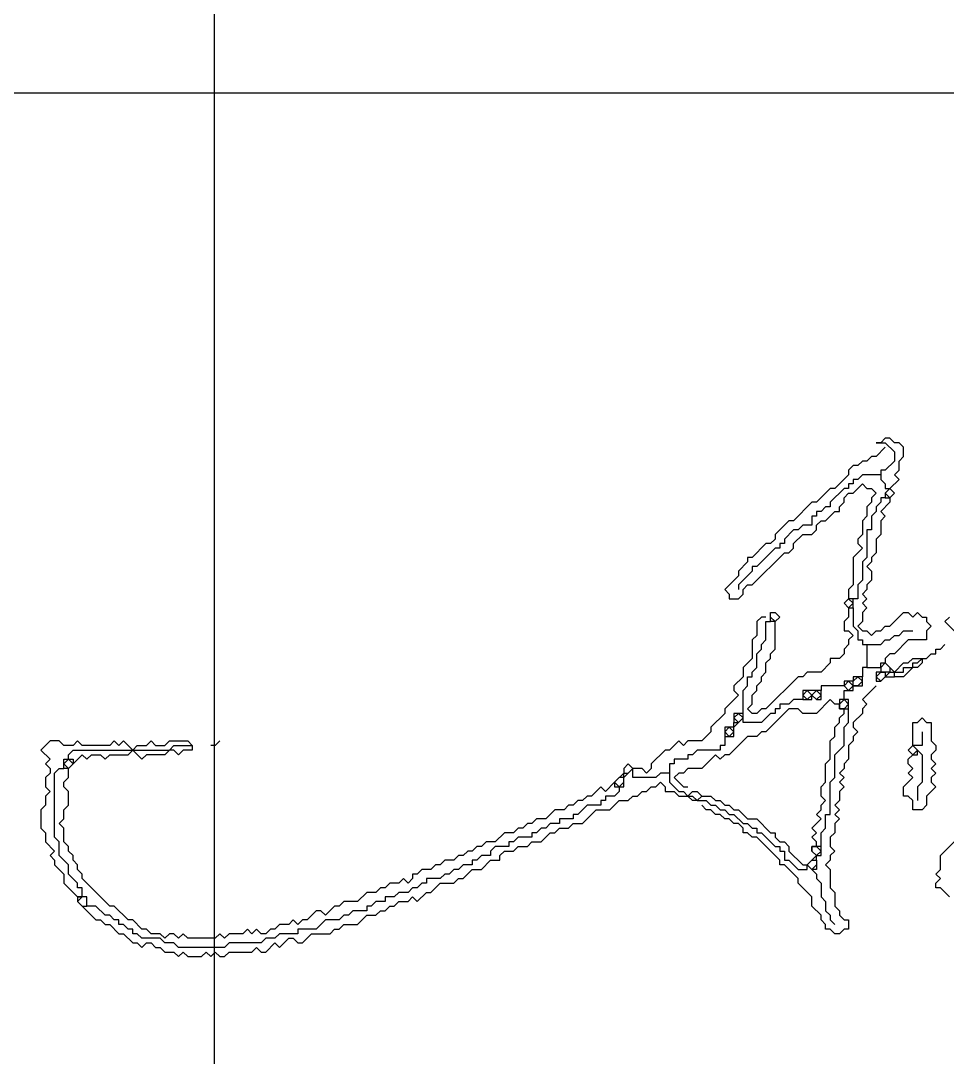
# Model space of a CAD drawing. Extents: x 37173252 to 74842692, y 59158332 to 118813339.
# Drawn here: x 37749441 to 37753075, y 59249210 to 59253276 of the extents above; entities that cross this region are included whole.
import ezdxf

# ---------------------------------------------------------------- set-up
doc = ezdxf.new("R2010")
doc.units = 0
doc.header["$LTSCALE"] = 1000
doc.header["$MEASUREMENT"] = 0
doc.layers.add('TITLIN', color=7, linetype='Continuous')
doc.layers.add('WALL', color=4, linetype='Continuous')

# ---------------------------------------------------------------- blocks, each defined once
blk = doc.blocks.new('TITLEA')
at = {"layer": 'TITLIN'}
for p, q in [((-2510.38, 19532.17), (-2510.38, 9970)), ((-6500, 17932.17), (0, 17932.17))]:
    blk.add_line(p, q, dxfattribs=at)
blk = doc.blocks.new('MZC')
at = {"linetype": 'Continuous'}
for points in [[(-137.5, 105.0005), (-132.5, 109.9995), (-135, 112.5005), (-132.5, 115.0005), (-132.5, 119.9995), (-130, 122.5005), (-130, 127.4995), (-132.5, 129.9995), (-135, 129.9995), (-137.5, 132.5005), (-140, 132.5005), (-142.5, 129.9995), (-145, 129.9995)], [(-145, 129.9995), (-140, 129.9995), (-135, 125.0005), (-135, 119.9995), (-140, 115.0005), (-142.5, 115.0005), (-142.5, 112.5005)], [(-140, 127.4995), (-145, 122.5005), (-147.5, 122.5005), (-150, 119.9995), (-152.5, 119.9995), (-155, 117.5015), (-157.5, 117.5015), (-160, 115.0005), (-160, 112.5005), (-167.5, 105.0005), (-170, 105.0005), (-177.5, 97.5005), (-180, 97.5005), (-190, 87.5005), (-192.5, 87.5005), (-200, 80.0005), (-200, 77.5005), (-202.5, 74.9995), (-205, 74.9995), (-212.5, 67.4995), (-215, 67.4995), (-215, 64.9995), (-220, 60.0005), (-220, 57.4995), (-227.5, 50.0005), (-225, 47.4995), (-225, 45.0005), (-220, 45.0005), (-217.5, 47.4995), (-217.5, 50.0005), (-215, 52.5005), (-212.5, 52.5005), (-195, 70.0005), (-192.5, 70.0005), (-190, 72.5015), (-190, 74.9995), (-185, 80.0005), (-180, 80.0005), (-177.5, 82.4995), (-177.5, 84.9995), (-175, 87.5005), (-172.5, 87.5005), (-167.5, 92.4995), (-165, 92.4995), (-165, 95.0005), (-162.5, 97.5005), (-162.5, 99.9995), (-160, 102.4995), (-157.5, 102.4995), (-152.5, 107.5005), (-150, 105.0005), (-147.5, 105.0005), (-145, 102.4995), (-147.5, 99.9995), (-147.5, 97.5005), (-150, 95.0005), (-150, 90.0005), (-152.5, 87.5005), (-152.5, 80.0005), (-155, 77.5005), (-155, 74.9995), (-152.5, 72.5015), (-157.5, 67.4995), (-157.5, 52.5005), (-160, 50.0005), (-160, 45.0005)], [(-142.5, 112.5005), (-152.5, 112.5005), (-155, 109.9995), (-157.5, 109.9995), (-157.5, 107.5005), (-160, 107.5005), (-160, 105.0005), (-162.5, 105.0005), (-170, 97.5005), (-170, 95.0005), (-172.5, 95.0005), (-175, 92.4995), (-177.5, 92.4995), (-177.5, 90.0005), (-180, 90.0005), (-180, 84.9995), (-185, 84.9995), (-187.5, 82.4995), (-190, 82.4995), (-195, 77.5005), (-195, 74.9995), (-197.5, 74.9995), (-197.5, 72.5015), (-200, 72.5015), (-210, 62.5005), (-212.5, 62.5005), (-212.5, 60.0005), (-220, 52.5005), (-220, 50.0005)], [(-142.5, 112.5005), (-142.5, 109.9995), (-140, 107.5005), (-140, 105.0005)], [(-140, 105.0005), (-137.5, 105.0005), (-140, 102.4995), (-140, 99.9995)], [(-137.5, 105.0005), (-140, 102.4995), (-137.5, 99.9995)], [(-140, 99.9995), (-137.5, 99.9995), (-135, 102.4995)], [(-137.5, 99.9995), (-135, 102.4995), (-137.5, 105.0005)], [(-140, 99.9995), (-142.5, 99.9995), (-142.5, 97.5005), (-145, 95.0005), (-145, 92.4995), (-147.5, 90.0005), (-147.5, 82.4995), (-150, 82.4995), (-150, 67.4995), (-152.5, 64.9995), (-152.5, 55.0015), (-155, 52.5005), (-155, 45.0005), (-157.5, 45.0005)], [(-137.5, 99.9995), (-137.5, 97.5005), (-142.5, 92.4995), (-140, 90.0005), (-142.5, 87.5005), (-142.5, 80.0005), (-145, 77.5005), (-145, 70.0005), (-147.5, 67.4995), (-147.5, 64.9995), (-150, 62.5005), (-147.5, 60.0005), (-147.5, 55.0015), (-150, 52.5005), (-150, 50.0005), (-152.5, 47.4995), (-150, 45.0005), (-152.5, 42.5005), (-150, 39.9995), (-152.5, 37.4995), (-152.5, 32.5005), (-155, 29.9995), (-152.5, 27.5005), (-150, 27.5005), (-147.5, 25.0005), (-145, 27.5005), (-142.5, 27.5005), (-140, 29.9995), (-137.5, 29.9995), (-130, 37.4995), (-127.5, 37.4995), (-125, 35.0005), (-122.5, 37.4995), (-120, 35.0005), (-117.5, 35.0005), (-117.5, 32.5005), (-115, 29.9995), (-117.5, 27.5005), (-117.5, 22.4995), (-127.5, 22.4995), (-135, 15.0005), (-137.5, 15.0005), (-140, 12.4995), (-140, 10.0015)], [(-102.5, 27.5005), (-107.5, 32.5005), (-105, 35.0005)], [(-160, 39.9995), (-160, 35.0005), (-162.5, 32.5005), (-162.5, 27.5005), (-160, 27.5005), (-157.5, 25.0005), (-160, 22.4995), (-160, 19.9995), (-162.5, 17.5005), (-162.5, 15.0005), (-165, 12.4995), (-170, 12.4995), (-170, 10.0015), (-175, 4.9995), (-182.5, 4.9995), (-185, 2.4995), (-187.5, 2.4995), (-205, -15.0005), (-207.5, -15.0005), (-210, -17.4995), (-212.5, -17.4995), (-215, -15.0005), (-212.5, -12.4995), (-212.5, -7.4985), (-210, -5.0005), (-210, -2.4995), (-207.5, 0.0005), (-207.5, 2.4995), (-205, 4.9995), (-205, 10.0015), (-202.5, 12.4995), (-202.5, 15.0005), (-200, 17.5005), (-200, 32.5005)], [(-157.5, 45.0005), (-160, 45.0005), (-162.5, 42.5005), (-160, 39.9995), (-157.5, 39.9995)], [(-160, 45.0005), (-162.5, 42.5005), (-160, 39.9995)], [(-160, 39.9995), (-157.5, 42.5005), (-160, 45.0005)], [(-157.5, 39.9995), (-157.5, 45.0005)], [(-157.5, 39.9995), (-157.5, 29.9995), (-155, 27.5005), (-155, 22.4995), (-152.5, 22.4995), (-152.5, 19.9995), (-150, 19.9995)], [(-205, 35.0005), (-207.5, 35.0005), (-210, 32.5005), (-210, 25.0005), (-212.5, 22.4995), (-212.5, 12.4995), (-217.5, 7.5005), (-217.5, 2.4995), (-222.5, -2.4995), (-222.5, -5.0005), (-220, -7.4985), (-227.5, -15.0005), (-227.5, -17.4995), (-235, -25.0005), (-235, -27.4995), (-240, -32.5005), (-247.5, -32.5005), (-250, -34.9995), (-252.5, -32.5005), (-257.5, -37.4995), (-260, -37.4995), (-267.5, -44.9995), (-267.5, -47.4995), (-270, -50.0005), (-272.5, -47.4995), (-277.5, -47.4995)], [(-202.5, 32.5005), (-202.5, 37.4995), (-200, 37.4995), (-197.5, 35.0005), (-200, 32.5005), (-202.5, 32.5005)], [(-200, 32.5005), (-202.5, 35.0005), (-202.5, 37.4995), (-200, 37.4995), (-197.5, 35.0005), (-200, 32.5005)], [(-217.5, -17.4995), (-217.5, -5.0005), (-215, -2.4995), (-215, 2.4995), (-212.5, 2.4995), (-212.5, 4.9995), (-210, 7.5005), (-210, 15.0005), (-207.5, 17.5005), (-207.5, 19.9995), (-205, 22.4995), (-205, 32.5005), (-202.5, 32.5005)], [(-150, 19.9995), (-142.5, 19.9995), (-140, 22.4995), (-137.5, 22.4995), (-135, 25.0005), (-132.5, 25.0005), (-130, 27.5005), (-125, 27.5005)], [(-150, 19.9995), (-150, 7.5005)], [(-137.5, 4.9995), (-130, 4.9995), (-130, 7.5005), (-125, 7.5005), (-125, 10.0015), (-122.5, 10.0015), (-120, 12.4995), (-117.5, 12.4995), (-115, 15.0005), (-112.5, 15.0005), (-112.5, 17.5005), (-110, 17.5005), (-107.5, 19.9995)], [(-120, 12.4995), (-117.5, 12.4995), (-115, 15.0005), (-112.5, 15.0005), (-112.5, 17.5005), (-110, 17.5005), (-107.5, 19.9995)], [(-120, 12.4995), (-120, 10.0015), (-122.5, 7.5005), (-125, 7.5005), (-130, 2.4995), (-135, 2.4995)], [(-127.5, 10.0015), (-125, 12.4995), (-120, 12.4995)], [(-150, 7.5005), (-152.5, 7.5005), (-152.5, 2.4995)], [(-150, 7.5005), (-142.5, 7.5005), (-142.5, 10.0015), (-140, 10.0015), (-137.5, 7.5005), (-137.5, 4.9995)], [(-140, 10.0015), (-142.5, 7.5005), (-142.5, 4.9995)], [(-135, 4.9995), (-140, 10.0015)], [(-135, 4.9995), (-130, 10.0015), (-127.5, 10.0015)], [(-162.5, -9.9995), (-162.5, -5.0005), (-157.5, -5.0005), (-157.5, -2.4995), (-152.5, -2.4995), (-152.5, 2.4995)], [(-157.5, 0.0005), (-162.5, 0.0005), (-162.5, -2.4995)], [(-157.5, -2.4995), (-160, 0.0005), (-162.5, -2.4995), (-160, -5.0005), (-157.5, -2.4995)], [(-152.5, 2.4995), (-157.5, 2.4995), (-157.5, 0.0005)], [(-157.5, 0.0005), (-155, 2.4995), (-152.5, 0.0005), (-155, -2.4995), (-157.5, -2.4995)], [(-157.5, -2.4995), (-157.5, 0.0005)], [(-137.5, 4.9995), (-145, 4.9995), (-145, 0.0005), (-142.5, 0.0005), (-137.5, 4.9995)], [(-140, 2.4995), (-142.5, 0.0005), (-145, 2.4995), (-142.5, 4.9995)], [(-142.5, 4.9995), (-140, 4.9995), (-140, 2.4995)], [(-140, 2.4995), (-135, 2.4995)], [(-135, 2.4995), (-135, 4.9995)], [(-145, -2.4995), (-152.5, -9.9995), (-150, -12.4995), (-152.5, -15.0005), (-152.5, -17.4995), (-157.5, -22.5005), (-157.5, -25.0005), (-155, -27.4995), (-157.5, -29.9995), (-157.5, -32.5005), (-160, -34.9995), (-160, -42.5005), (-162.5, -44.9995), (-162.5, -47.4995), (-165, -50.0005), (-162.5, -52.4985), (-165, -54.9995), (-162.5, -57.5005), (-165, -60.0005), (-165, -64.9995), (-167.5, -67.5005), (-165, -69.9985), (-167.5, -72.4995), (-165, -74.9995), (-167.5, -77.5005), (-167.5, -82.4995), (-170, -85.0005), (-170, -89.9995), (-167.5, -92.4995), (-170, -95.0005), (-170, -97.4995), (-172.5, -99.9995), (-170, -102.5005), (-170, -112.5005), (-167.5, -114.9985), (-167.5, -122.5005), (-165, -124.9995), (-165, -127.4995), (-162.5, -130.0005), (-160, -130.0005), (-160, -134.9995), (-162.5, -134.9995), (-165, -137.4995), (-167.5, -137.4995), (-170, -134.9995), (-172.5, -134.9995), (-172.5, -132.4985), (-175, -130.0005), (-175, -127.4995), (-180, -122.5005), (-180, -117.4995), (-187.5, -109.9995), (-187.5, -107.4995), (-195, -99.9995), (-197.5, -99.9995), (-197.5, -97.4995), (-210, -85.0005), (-212.5, -85.0005), (-215, -82.4995), (-217.5, -82.4995), (-217.5, -79.9995), (-220, -77.5005), (-222.5, -77.5005), (-225, -74.9995), (-227.5, -74.9995), (-230, -72.4995), (-232.5, -72.4995), (-235, -69.9985), (-237.5, -69.9985), (-240, -67.5005)], [(-180, -5.0005), (-185, -5.0005), (-185, -9.9995)], [(-180, -7.4985), (-182.5, -9.9995), (-185, -7.4985), (-182.5, -5.0005), (-180, -7.4985)], [(-175, -5.0005), (-180, -5.0005)], [(-180, -9.9995), (-180, -7.4985), (-177.5, -9.9995), (-175, -9.9995), (-175, -5.0005)], [(-180, -7.4985), (-177.5, -5.0005), (-175, -7.4985), (-177.5, -9.9995), (-180, -7.4985)], [(-162.5, -2.4995), (-175, -2.4995), (-175, -5.0005)], [(-165, -12.4995), (-167.5, -12.4995), (-170, -9.9995), (-177.5, -17.4995), (-185, -17.4995), (-187.5, -15.0005), (-192.5, -15.0005), (-205, -27.4995), (-207.5, -27.4995), (-210, -29.9995), (-215, -29.9995), (-225, -40.0005), (-227.5, -40.0005), (-230, -42.5005), (-232.5, -40.0005), (-240, -47.4995), (-247.5, -47.4995), (-250, -50.0005), (-252.5, -50.0005), (-255, -52.4985), (-250, -57.5005), (-247.5, -57.5005)], [(-185, -9.9995), (-190, -9.9995), (-192.5, -12.4995), (-197.5, -12.4995), (-197.5, -15.0005), (-200, -15.0005), (-200, -17.4995), (-202.5, -17.4995), (-207.5, -22.5005), (-217.5, -22.5005)], [(-185, -9.9995), (-180, -9.9995)], [(-162.5, -9.9995), (-165, -9.9995), (-165, -15.0005), (-160, -15.0005)], [(-165, -12.4995), (-162.5, -9.9995), (-160, -12.4995), (-162.5, -15.0005)], [(-160, -15.0005), (-160, -9.9995), (-162.5, -9.9995)], [(-177.5, -89.9995), (-177.5, -87.5005), (-180, -85.0005), (-177.5, -82.4995), (-180, -79.9995), (-175, -74.9995), (-177.5, -72.4995), (-175, -69.9985), (-175, -67.5005), (-172.5, -64.9995), (-175, -62.4995), (-175, -57.5005), (-172.5, -54.9995), (-172.5, -44.9995), (-170, -42.5005), (-170, -32.5005), (-167.5, -29.9995), (-167.5, -25.0005), (-165, -22.5005), (-165, -19.9995), (-162.5, -17.4995), (-162.5, -15.0005)], [(-175, -89.9995), (-175, -82.4995), (-172.5, -79.9995), (-172.5, -72.4995), (-170, -72.4995), (-170, -54.9995), (-167.5, -52.4985), (-167.5, -40.0005), (-162.5, -34.9995), (-162.5, -25.0005), (-160, -22.5005), (-160, -15.0005)], [(-162.5, -15.0005), (-165, -15.0005), (-165, -12.4995)], [(-217.5, -17.4995), (-222.5, -17.4995), (-222.5, -22.5005)], [(-220, -17.4995), (-222.5, -19.9995), (-220, -22.5005), (-217.5, -19.9995), (-220, -17.4995)], [(-222.5, -22.5005), (-220, -22.5005), (-222.5, -25.0005)], [(-222.5, -25.0005), (-222.5, -22.5005)], [(-217.5, -22.5005), (-217.5, -17.4995)], [(-125, -34.9995), (-125, -22.5005), (-122.5, -22.5005), (-120, -19.9995), (-117.5, -22.5005), (-115, -22.5005), (-115, -32.5005), (-112.5, -34.9995), (-112.5, -37.4995), (-115, -40.0005), (-115, -42.5005), (-112.5, -44.9995), (-115, -47.4995), (-112.5, -50.0005), (-115, -52.4985), (-115, -54.9995), (-112.5, -57.5005), (-117.5, -62.4995), (-117.5, -67.5005), (-120, -69.9985), (-125, -69.9985), (-125, -64.9995), (-127.5, -62.4995), (-130, -62.4995), (-130, -57.5005), (-125, -52.4985), (-127.5, -50.0005), (-125, -47.4995), (-127.5, -44.9995), (-127.5, -42.5005), (-125, -40.0005)], [(-222.5, -25.0005), (-227.5, -25.0005), (-227.5, -29.9995)], [(-227.5, -29.9995), (-222.5, -29.9995), (-222.5, -25.0005)], [(-225, -25.0005), (-227.5, -27.4995), (-225, -29.9995), (-222.5, -27.4995), (-225, -25.0005)], [(-120, -27.4995), (-120, -34.9995), (-122.5, -34.9995)], [(-105, -117.4995), (-110, -112.5005), (-112.5, -112.5005), (-112.5, -109.9995), (-110, -107.4995), (-112.5, -105.0005), (-110, -102.5005), (-110, -95.0005), (-102.5, -87.5005)], [(-550, -37.4995), (-555, -32.5005), (-557.5, -34.9995), (-560, -32.5005), (-562.5, -34.9995), (-577.5, -34.9995), (-580, -32.5005), (-582.5, -34.9995), (-587.5, -34.9995), (-590, -32.5005), (-595, -32.5005), (-600, -37.4995), (-595, -42.5005), (-597.5, -44.9995), (-595, -47.4995), (-595, -50.0005), (-597.5, -52.4985), (-597.5, -57.5005), (-595, -60.0005), (-597.5, -62.4995), (-597.5, -67.5005), (-600, -69.9985), (-600, -79.9995), (-597.5, -82.4995), (-597.5, -87.5005), (-592.5, -92.4995), (-595, -95.0005), (-592.5, -97.4995), (-592.5, -99.9995), (-587.5, -105.0005), (-587.5, -109.9995), (-580, -117.4995)], [(-550, -37.4995), (-547.5, -34.9995), (-542.5, -34.9995), (-540, -32.5005), (-537.5, -34.9995), (-532.5, -34.9995)], [(-532.5, -34.9995), (-530, -32.5005), (-520, -32.5005), (-517.5, -34.9995), (-517.5, -37.4995), (-522.5, -37.4995), (-525, -40.0005), (-527.5, -37.4995), (-530, -37.4995), (-532.5, -40.0005), (-542.5, -40.0005), (-545, -42.5005), (-550, -37.4995)], [(-502.5, -32.5005), (-505, -34.9995), (-507.5, -34.9995)], [(-502.5, -32.5005), (-505, -34.9995), (-507.5, -34.9995)], [(-227.5, -29.9995), (-227.5, -34.9995), (-230, -34.9995), (-230, -37.4995), (-242.5, -37.4995), (-245, -40.0005), (-247.5, -40.0005), (-247.5, -42.5005), (-255, -42.5005), (-255, -44.9995), (-257.5, -44.9995), (-257.5, -50.0005)], [(-585, -47.4995), (-587.5, -44.9995), (-585, -42.5005), (-582.5, -44.9995), (-577.5, -40.0005), (-575, -42.5005), (-572.5, -40.0005), (-567.5, -40.0005), (-565, -42.5005), (-562.5, -40.0005), (-552.5, -40.0005), (-550, -37.4995)], [(-585, -42.5005), (-585, -40.0005), (-582.5, -37.4995), (-530, -37.4995), (-527.5, -34.9995), (-517.5, -34.9995)], [(-122.5, -34.9995), (-125, -34.9995), (-127.5, -37.4995), (-125, -40.0005), (-122.5, -40.0005)], [(-125, -40.0005), (-127.5, -37.4995), (-125, -34.9995)], [(-125, -40.0005), (-122.5, -37.4995), (-125, -34.9995)], [(-122.5, -40.0005), (-122.5, -37.4995), (-120, -40.0005), (-120, -54.9995), (-122.5, -57.5005), (-122.5, -64.9995)], [(-587.5, -47.4995), (-587.5, -42.5005), (-585, -42.5005)], [(-585, -42.5005), (-582.5, -42.5005), (-582.5, -44.9995), (-585, -47.4995), (-587.5, -47.4995)], [(-277.5, -50.0005), (-277.5, -47.4995), (-280, -44.9995), (-282.5, -47.4995), (-282.5, -50.0005)], [(-277.5, -47.4995), (-280, -44.9995), (-282.5, -47.4995), (-282.5, -50.0005)], [(-577.5, -117.4995), (-577.5, -112.5005), (-580, -112.5005), (-580, -109.9995), (-585, -105.0005), (-585, -99.9995), (-590, -95.0005), (-590, -87.5005), (-592.5, -85.0005), (-592.5, -50.0005), (-590, -47.4995), (-587.5, -47.4995)], [(-287.5, -54.9995), (-292.5, -60.0005), (-295, -57.5005), (-300, -62.4995), (-302.5, -62.4995), (-305, -64.9995), (-307.5, -64.9995), (-310, -67.5005), (-312.5, -67.5005), (-315, -69.9985), (-320, -69.9985), (-325, -74.9995), (-330, -74.9995), (-332.5, -77.5005), (-335, -77.5005), (-337.5, -79.9995), (-340, -79.9995), (-342.5, -82.4995), (-347.5, -82.4995), (-352.5, -87.5005), (-357.5, -87.5005), (-360, -89.9995), (-362.5, -89.9995), (-365, -92.4995), (-367.5, -92.4995), (-370, -95.0005), (-372.5, -95.0005), (-375, -97.4995), (-380, -97.4995), (-382.5, -99.9995), (-385, -99.9995), (-387.5, -102.5005), (-392.5, -102.5005), (-395, -105.0005), (-397.5, -105.0005), (-397.5, -107.4995), (-400, -109.9995), (-402.5, -107.4995), (-405, -109.9995), (-410, -109.9995), (-412.5, -112.5005), (-415, -112.5005), (-417.5, -114.9985), (-422.5, -114.9985), (-427.5, -120.0005), (-435, -120.0005), (-437.5, -122.5005), (-440, -122.5005), (-445, -127.4995), (-447.5, -124.9995), (-450, -124.9995), (-455, -130.0005), (-457.5, -130.0005), (-460, -132.4985), (-462.5, -130.0005), (-465, -132.4985), (-470, -132.4985), (-472.5, -134.9995), (-475, -134.9995), (-477.5, -137.4995), (-480, -137.4995), (-482.5, -134.9995), (-485, -137.4995), (-487.5, -134.9995), (-490, -137.4995), (-497.5, -137.4995), (-500, -140.0005), (-502.5, -137.4995), (-505, -140.0005), (-520, -140.0005), (-522.5, -137.4995), (-525, -140.0005), (-527.5, -137.4995), (-530, -137.4995), (-532.5, -140.0005), (-535, -137.4995), (-540, -137.4995), (-542.5, -134.9995), (-545, -134.9995), (-550, -130.0005), (-552.5, -130.0005), (-560, -122.5005), (-562.5, -122.5005), (-577.5, -107.4995), (-577.5, -105.0005), (-580, -102.5005), (-580, -99.9995), (-582.5, -97.4995), (-582.5, -95.0005), (-585, -92.4995), (-585, -89.9995), (-587.5, -87.5005), (-587.5, -79.9995), (-590, -77.5005), (-587.5, -74.9995), (-587.5, -69.9985), (-585, -67.5005), (-585, -60.0005), (-587.5, -57.5005), (-587.5, -54.9995), (-585, -52.4985), (-585, -47.4995)], [(-282.5, -50.0005), (-287.5, -54.9995)], [(-282.5, -50.0005), (-280, -50.0005), (-277.5, -47.4995)], [(-282.5, -50.0005), (-280, -50.0005), (-282.5, -52.4985)], [(-282.5, -52.4985), (-282.5, -50.0005)], [(-257.5, -50.0005), (-262.5, -50.0005), (-265, -52.4985), (-277.5, -52.4985), (-277.5, -50.0005)], [(-257.5, -50.0005), (-257.5, -54.9995), (-252.5, -60.0005), (-250, -60.0005), (-247.5, -62.4995), (-245, -62.4995), (-242.5, -64.9995), (-237.5, -64.9995), (-235, -67.5005), (-232.5, -67.5005), (-230, -69.9985), (-227.5, -69.9985), (-225, -72.4995), (-222.5, -72.4995), (-217.5, -77.5005), (-215, -77.5005), (-212.5, -79.9995), (-210, -79.9995), (-210, -82.4995), (-207.5, -82.4995), (-200, -89.9995), (-197.5, -89.9995), (-197.5, -92.4995), (-195, -92.4995), (-195, -97.4995), (-192.5, -97.4995), (-187.5, -102.5005), (-182.5, -102.5005)], [(-577.5, -122.5005), (-570, -130.0005), (-567.5, -130.0005), (-565, -132.4985), (-562.5, -132.4985), (-557.5, -137.4995), (-555, -137.4995), (-550, -142.4995), (-547.5, -142.4995), (-545, -144.9995), (-542.5, -142.4995), (-540, -142.4995), (-537.5, -144.9995), (-535, -144.9995), (-532.5, -147.5005), (-527.5, -147.5005), (-525, -150.0005), (-522.5, -147.5005), (-520, -150.0005), (-512.5, -150.0005), (-510, -147.5005), (-507.5, -150.0005), (-505, -147.5005), (-502.5, -150.0005), (-500, -150.0005), (-497.5, -147.5005), (-485, -147.5005), (-482.5, -144.9995), (-480, -147.5005), (-477.5, -147.5005), (-472.5, -142.4995), (-470, -144.9995), (-465, -140.0005), (-462.5, -140.0005), (-460, -142.4995), (-457.5, -142.4995), (-452.5, -137.4995), (-442.5, -137.4995), (-440, -134.9995), (-437.5, -134.9995), (-435, -132.4985), (-427.5, -132.4985), (-422.5, -127.4995), (-417.5, -127.4995), (-415, -124.9995), (-412.5, -124.9995), (-410, -122.5005), (-407.5, -122.5005), (-405, -120.0005), (-400, -120.0005), (-397.5, -117.4995), (-395, -120.0005), (-390, -114.9985), (-387.5, -114.9985), (-382.5, -109.9995), (-375, -109.9995), (-372.5, -107.4995), (-370, -107.4995), (-365, -102.5005), (-360, -102.5005), (-355, -97.4995), (-350, -97.4995), (-350, -95.0005), (-347.5, -92.4995), (-342.5, -92.4995), (-340, -89.9995), (-335, -89.9995), (-332.5, -87.5005), (-327.5, -87.5005), (-322.5, -82.4995), (-320, -82.4995), (-317.5, -79.9995), (-312.5, -79.9995), (-310, -77.5005), (-305, -77.5005), (-297.5, -69.9985), (-290, -69.9985), (-285, -64.9995), (-280, -64.9995), (-277.5, -62.4995), (-275, -62.4995), (-272.5, -60.0005), (-270, -60.0005), (-267.5, -57.5005), (-265, -57.5005), (-262.5, -54.9995), (-260, -57.5005), (-260, -60.0005), (-255, -60.0005), (-252.5, -62.4995), (-247.5, -62.4995)], [(-282.5, -52.4985), (-285, -52.4985), (-287.5, -54.9995), (-287.5, -57.5005), (-285, -57.5005)], [(-287.5, -54.9995), (-285, -57.5005), (-282.5, -54.9995)], [(-285, -57.5005), (-282.5, -57.5005), (-282.5, -52.4985)], [(-285, -57.5005), (-285, -60.0005), (-287.5, -62.4995), (-292.5, -62.4995), (-292.5, -64.9995), (-295, -64.9995), (-295, -67.5005), (-302.5, -67.5005), (-307.5, -72.4995), (-310, -72.4995), (-310, -74.9995), (-317.5, -74.9995), (-317.5, -77.5005), (-322.5, -77.5005), (-325, -79.9995), (-327.5, -79.9995), (-330, -82.4995), (-332.5, -82.4995), (-332.5, -85.0005), (-340, -85.0005), (-342.5, -87.5005), (-345, -87.5005), (-345, -89.9995), (-352.5, -89.9995), (-355, -92.4995), (-355, -95.0005), (-360, -95.0005), (-362.5, -97.4995), (-365, -97.4995), (-365, -99.9995), (-370, -99.9995), (-372.5, -102.5005), (-375, -102.5005), (-377.5, -105.0005), (-380, -105.0005), (-382.5, -107.4995), (-390, -107.4995), (-390, -109.9995), (-392.5, -109.9995), (-395, -112.5005), (-397.5, -112.5005), (-400, -114.9985), (-405, -114.9985), (-407.5, -117.4995), (-412.5, -117.4995), (-412.5, -120.0005), (-417.5, -120.0005), (-420, -122.5005), (-422.5, -122.5005), (-422.5, -124.9995), (-430, -124.9995), (-432.5, -127.4995), (-435, -127.4995), (-437.5, -130.0005), (-445, -130.0005), (-450, -134.9995), (-460, -134.9995), (-460, -137.4995), (-470, -137.4995), (-472.5, -140.0005), (-477.5, -140.0005), (-480, -142.4995), (-497.5, -142.4995), (-500, -144.9995), (-525, -144.9995), (-527.5, -142.4995), (-532.5, -142.4995), (-535, -140.0005), (-545, -140.0005), (-547.5, -137.4995), (-550, -137.4995), (-550, -134.9995), (-552.5, -134.9995), (-555, -132.4985), (-557.5, -132.4985), (-557.5, -130.0005), (-560, -130.0005), (-562.5, -127.4995), (-565, -127.4995), (-570, -122.5005), (-575, -122.5005)], [(-247.5, -62.4995), (-245, -60.0005), (-242.5, -60.0005), (-240, -62.4995)], [(-240, -62.4995), (-242.5, -64.9995), (-245, -64.9995), (-247.5, -62.4995)], [(-240, -62.4995), (-235, -62.4995), (-232.5, -64.9995), (-230, -64.9995), (-227.5, -67.5005), (-225, -67.5005), (-222.5, -69.9985), (-220, -69.9985), (-215, -74.9995), (-210, -74.9995), (-202.5, -82.4995), (-200, -82.4995), (-200, -85.0005), (-197.5, -87.5005), (-195, -87.5005), (-192.5, -89.9995), (-192.5, -92.4995), (-185, -99.9995), (-182.5, -99.9995)], [(-175, -89.9995), (-180, -89.9995), (-180, -92.4995)], [(-177.5, -95.0005), (-180, -92.4995), (-180, -89.9995), (-177.5, -89.9995)], [(-177.5, -97.4995), (-177.5, -95.0005), (-175, -95.0005), (-175, -89.9995)], [(-177.5, -89.9995), (-175, -92.4995), (-177.5, -95.0005)], [(-182.5, -99.9995), (-177.5, -95.0005)], [(-182.5, -102.5005), (-182.5, -99.9995), (-180, -97.4995), (-177.5, -97.4995)], [(-182.5, -99.9995), (-180, -102.5005), (-177.5, -99.9995)], [(-177.5, -97.4995), (-177.5, -102.5005)], [(-177.5, -102.5005), (-180, -102.5005), (-177.5, -105.0005), (-177.5, -107.4995), (-175, -109.9995), (-175, -117.4995), (-172.5, -120.0005), (-172.5, -124.9995), (-170, -127.4995), (-170, -130.0005), (-167.5, -132.4985)], [(-577.5, -117.4995), (-580, -117.4995), (-580, -120.0005), (-577.5, -122.5005), (-575, -122.5005)], [(-580, -117.4995), (-577.5, -117.4995), (-580, -120.0005), (-577.5, -122.5005)], [(-575, -122.5005), (-575, -117.4995), (-577.5, -117.4995)], [(-577.5, -122.5005), (-577.5, -122.5005)]]:
    blk.add_lwpolyline(points, dxfattribs=at)
blk = doc.blocks.new('A$C03EC15A2')
at = {"linetype": 'Continuous', "xscale": 1.5, "yscale": 1.5, "zscale": 1.5}
blk.add_blockref('MZC', (0, 0), dxfattribs=at)
blk = doc.blocks.new('tk')
at = {"xscale": 5.000000000000001, "yscale": 5.000000000000001, "zscale": 5.000000000000001}
blk.add_blockref('TITLEA', (39418676.1, 59131780.7), dxfattribs=at)
at = {"color": 4, "xscale": 4.800000000000002, "yscale": 4.800000000000002, "zscale": 4.800000000000002}
blk.add_blockref('A$C03EC15A2', (39409764.4, 59219133.5), dxfattribs=at)

msp = doc.modelspace()

# ---------------------------------------------------------------- block references
at = {"layer": 'WALL'}
msp.add_blockref('tk', (-1655924.43, 31550.97), dxfattribs=at)

doc.saveas('drawing.dxf')
